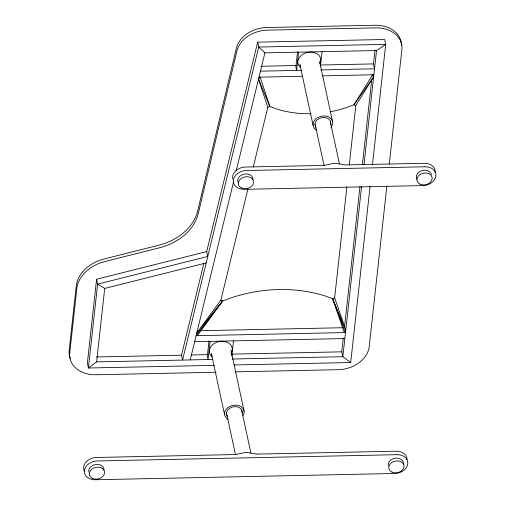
<?xml version="1.0" encoding="UTF-8"?>
<svg xmlns="http://www.w3.org/2000/svg" width="505" height="505" viewBox="0 0 505 505"><rect width="100%" height="100%" fill="white"/><g stroke="black" fill="none" stroke-linecap="round" stroke-linejoin="round"><path stroke-width="0.76" d="M372.425 165.053L385.706 44.377L384.652 39.497L257.657 42.155L206.703 251.572L96.588 279.246L87.352 363.127L88.413 368.006L214.436 365.374M206.703 251.572L207.763 256.452L97.642 284.126L88.413 368.006L96.625 361.87L104.712 288.431L97.642 284.126L96.588 279.246M208.988 340.913L207.321 356.05L208.073 359.535L210.074 341.374M231.82 356.019L233.487 340.888M297.54 51.725L295.867 66.931L296.618 70.416L298.625 52.166M320.448 66.123L322.038 51.68M247.886 189.16L220.887 300.121L196.761 333.01L222.68 300.955L231.372 297.767A123.959 94.542 -12.2 0 1 324.627 295.816L332.606 298.632L345.78 329.986L334.657 297.824L346.872 186.818M349.283 164.933L355.817 105.52L373.643 76.836L372.677 74.797L353.992 104.743L347.415 107.237A92.15 70.277 -12.2 0 1 330.163 111.769M370.102 186.206L350.697 362.521L342.838 356.713L341.784 351.834L343.286 338.211M344.53 326.905L359.964 186.642M362.382 164.699L371.781 79.291M372.128 76.154L372.299 74.588M320.808 69.911L374.527 68.787L373.473 63.908L374.981 50.216M361.567 186.56L342.838 356.713L232.268 359.03M363.985 164.611L376.541 50.538L385.706 44.377L258.712 47.034L182.551 360.071L181.497 355.185L203.831 263.395M386.874 186.036L369.199 346.645A28.987 22.106 -12.2 0 1 338.123 369.692L235.09 371.85M389.286 164.1L401.879 49.717A28.987 22.106 -12.2 0 0 375.739 27.863L267.587 30.13A28.987 22.106 -12.2 0 0 237.079 50.241L198.326 213.255A50.475 38.5 -12.2 0 1 158.677 247.993L104.756 261.565A35.672 27.207 -12.2 0 0 76.829 288.538L69.747 352.913A28.987 22.106 -12.2 0 0 95.881 374.76L216.216 372.248M190.215 359.907L233.594 181.623M236.195 170.917L264.917 52.873L258.712 47.034L257.657 42.155M253.283 166.972L267.808 107.281L258.522 79.171L260.157 77.151L269.872 106.517L275.882 108.733A92.15 70.277 -12.2 0 0 311.017 113.732M373.643 76.836L353.992 104.743L355.817 105.52M197.303 335.673L222.68 300.955L220.887 300.121M222.68 300.955L196.104 335.699L345.496 332.574L332.606 298.632L334.657 297.824M267.808 107.281L269.872 106.517L258.522 79.171M235.324 454.557L245.935 452.366L257.392 454.096M104.712 288.431L206.185 262.928M264.917 52.873L376.541 50.538M260.984 66.256L296.385 65.517M320.77 65.006L373.473 63.908M260.466 71.173L301.302 70.321M259.008 77.17L302.647 76.261M322.316 75.851L373.87 74.772M197.411 330.769L198.983 330.737M200.554 330.699L342.87 327.726M194.646 341.696L344.839 338.558M96.36 356.972L181.497 355.185M191.521 354.977L208.041 354.63M231.643 354.138L341.784 351.834M96.625 361.87L212.757 359.44M234.124 364.957L350.697 362.521M235.368 454.557L96.632 457.461A12.139 9.254 -12.2 0 0 84.398 471.247M257.348 454.096L396.084 451.199A12.139 9.254 -12.2 0 1 407.068 459.733M332.606 298.632L344.347 332.599M300.412 66.269L299.957 64.64L313.094 125.347M211.406 353.803L211.86 355.432M319.551 61.44L332.637 121.945M330.32 121.686L339.442 163.885M315.076 124.078L324.033 165.507M244.085 411.108L230.962 350.192M241.605 410.079L250.89 453.048M226.36 412.471L235.482 454.67M211.462 354.005L224.542 414.51M211.999 356.719A11.577 8.831 -12.2 0 1 212.315 344.94A11.577 8.831 -12.2 0 1 227.351 342.327A11.577 8.831 -12.2 0 1 230.962 353.424M227.383 416.385A7.985 6.092 -12.2 0 1 232.679 406.942A7.985 6.092 -12.2 0 1 242.192 412.648M228.165 419.314A9.923 7.569 -12.2 0 1 226.253 409.145A9.923 7.569 -12.2 0 1 239.402 405.824A9.923 7.569 -12.2 0 1 243.038 415.565M300.551 67.556A11.577 8.831 -12.2 0 1 300.696 55.935A11.577 8.831 -12.2 0 1 315.486 52.981A11.577 8.831 -12.2 0 1 319.835 63.706M315.934 127.222A7.985 6.092 -12.2 0 1 321.994 117.614A7.985 6.092 -12.2 0 1 330.459 124.691M316.231 129.873A9.923 7.569 -12.2 0 1 315.328 119.407A9.923 7.569 -12.2 0 1 328.843 117.053A9.923 7.569 -12.2 0 1 330.926 127.317M401.412 45.633A28.987 22.106 -12.2 0 0 375.177 25.25L267.019 27.516A28.987 22.106 -12.2 0 0 236.51 47.628L197.758 210.642A50.475 38.5 -12.2 0 1 158.109 245.373L104.194 258.945A35.672 27.207 -12.2 0 0 76.268 285.918L69.179 350.293A28.987 22.106 -12.2 0 0 70.416 358.84M88.817 472.055A7.72 5.89 -12.2 0 1 96.007 464.442A7.72 5.89 -12.2 0 1 103.973 470.193M388.269 465.787A7.72 5.89 -12.2 0 1 395.459 458.174A7.72 5.89 -12.2 0 1 403.426 463.925M238.404 183.05A7.72 5.89 -12.2 0 1 243.997 174.187A7.72 5.89 -12.2 0 1 252.961 179.761M416.985 179.313A7.72 5.89 -12.2 0 1 421.612 170.722A7.72 5.89 -12.2 0 1 431.453 174.484M435.14 172.445A12.139 9.254 -12.2 0 0 424.2 163.298L345.9 164.933L334.48 163.203L323.875 165.394L245.619 167.035A12.139 9.254 -12.2 0 0 232.742 179.111M424.951 166.783L246.371 170.52A12.139 9.254 -12.2 0 0 233.361 180.171A12.139 9.254 -12.2 0 0 244.3 189.325L422.881 185.588A12.139 9.254 -12.2 0 0 435.897 175.936A12.139 9.254 -12.2 0 0 424.951 166.783M396.835 454.683L97.383 460.951A12.139 9.254 -12.2 0 0 84.373 470.603A12.139 9.254 -12.2 0 0 95.319 479.75L394.765 473.482A12.139 9.254 -12.2 0 0 407.781 463.83A12.139 9.254 -12.2 0 0 396.835 454.683M92.573 478.399A7.72 5.89 -12.2 0 0 104.579 472.983A7.72 5.89 -12.2 0 0 93.715 468.04A7.72 5.89 -12.2 0 0 92.573 478.399M392.025 472.131A7.72 5.89 -12.2 0 0 404.025 466.715A7.72 5.89 -12.2 0 0 393.161 461.772A7.72 5.89 -12.2 0 0 392.025 472.131M241.56 187.974A7.72 5.89 -12.2 0 0 253.56 182.551A7.72 5.89 -12.2 0 0 242.697 177.608A7.72 5.89 -12.2 0 0 241.56 187.974M420.141 184.237A7.72 5.89 -12.2 0 0 432.141 178.814A7.72 5.89 -12.2 0 0 421.277 173.871A7.72 5.89 -12.2 0 0 420.141 184.237"/></g></svg>
